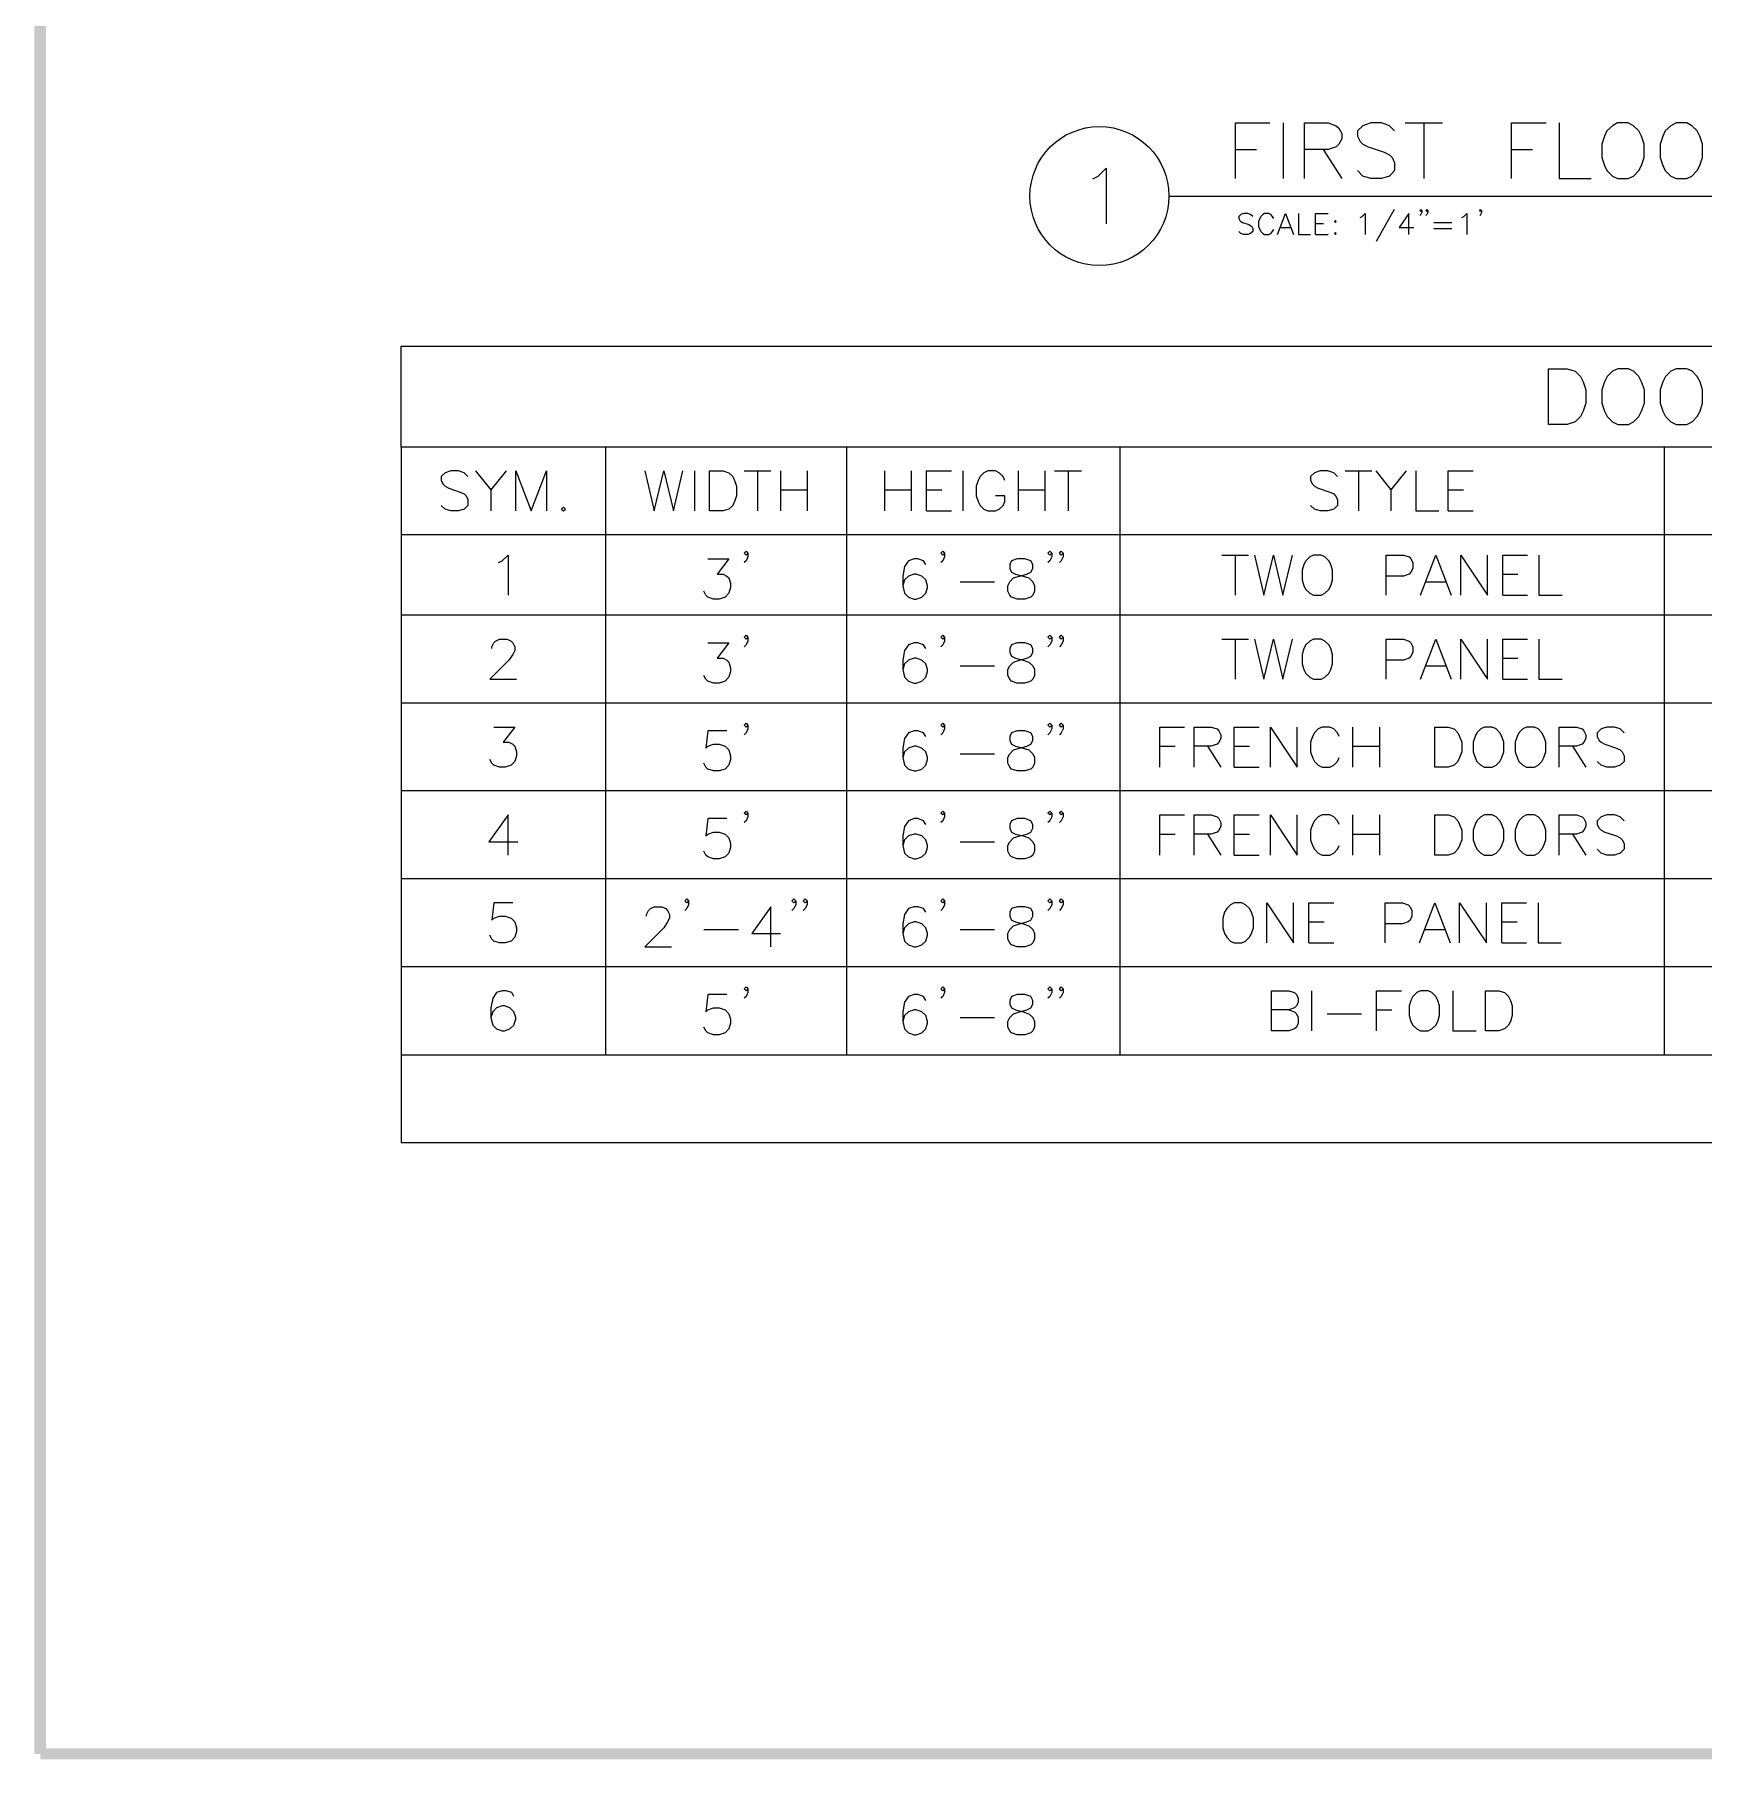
# Paper-space layout 'D-size Plot' of a CAD drawing. Extents: x 0 to 34.1, y 0 to 23.
# Drawn here: x -0.03 to 7.46, y -0.03 to 7.71 of the extents above; entities that cross this region are included whole.
import ezdxf
from ezdxf.xclip import XClip

# ---------------------------------------------------------------- set-up
doc = ezdxf.new("R2010")
doc.units = 0
doc.header["$XCLIPFRAME"] = 0
doc.layers.add('Text', color=7, linetype='Continuous')
doc.layers.add('View Labels', color=7, linetype='Continuous')

# ---------------------------------------------------------------- blocks, each defined once
blk = doc.blocks.new('Viewport3')
at = {"linetype": 'Continuous', "lineweight": 25, "true_color": 0x000000}
for points in [[(-0.0264, -0.0007), (-0.0264, 22.9994), (0.0253, 22.9994), (0.0253, -0.0007)], [(-0.0005, 0.0251), (31.8516, 0.0251), (31.8516, -0.0257), (-0.0005, -0.0257)]]:
    blk.add_hatch(color=18, dxfattribs=at).paths.add_polyline_path(points)
at = {"color": 18, "linetype": 'Continuous', "lineweight": 25, "true_color": 0x000000}
for p, q in [((2.0895, 5.7543), (2.0212, 5.6685)), ((2.9337, 5.7543), (2.9337, 5.5743)), ((3.1562, 5.7543), (3.2762, 5.7543)), ((3.2162, 5.7543), (3.2162, 5.5743)), ((3.3195, 5.7543), (3.3195, 5.5743)), ((3.4395, 5.7543), (3.4395, 5.5743)), ((3.7862, 5.7543), (3.7862, 5.5743)), ((3.9062, 5.7543), (3.9062, 5.5743)), ((4.1379, 5.7543), (4.1379, 5.5743)), ((4.3862, 5.7543), (4.3862, 5.5743)), ((4.5062, 5.7543), (4.5062, 5.5743)), ((4.5495, 5.7543), (4.6695, 5.7543)), ((4.6095, 5.7543), (4.6095, 5.5743)), ((5.8521, 5.7543), (5.9721, 5.7543)), ((5.9121, 5.7543), (5.9121, 5.5743)), ((6.1262, 5.7543), (6.0579, 5.6685)), ((3.3195, 5.6685), (3.4395, 5.6685)), ((3.7862, 5.6685), (3.9062, 5.6685)), ((3.9754, 5.6685), (4.0437, 5.6685)), ((4.3862, 5.6685), (4.5062, 5.6685)), ((6.3154, 5.6685), (6.3837, 5.6685)), ((3.9754, 5.5743), (4.0862, 5.5743)), ((6.3154, 5.5743), (6.4262, 5.5743)), ((5.2996, 5.3768), (5.4196, 5.3768)), ((5.3596, 5.3768), (5.3596, 5.1968)), ((6.5596, 5.291), (6.6279, 5.291)), ((4.1254, 5.2568), (4.2795, 5.2568)), ((6.2162, 5.2568), (6.3021, 5.2568)), ((6.5596, 5.1968), (6.6712, 5.1968)), ((5.2996, 4.9993), (5.4196, 4.9993)), ((5.3596, 4.9993), (5.3596, 4.8193)), ((4.1254, 4.8793), (4.2795, 4.8793)), ((6.2162, 4.8793), (6.3021, 4.8793)), ((6.5596, 4.9143), (6.6279, 4.9143)), ((6.5596, 4.8193), (6.6712, 4.8193)), ((5.8862, 4.6051), (5.8862, 4.4251)), ((6.0062, 4.6051), (6.0062, 4.4251)), ((5.0212, 4.5193), (5.0895, 4.5193)), ((5.2354, 4.5193), (5.2954, 4.4251)), ((5.3554, 4.5193), (5.4237, 4.5193)), ((5.8862, 4.5193), (6.0062, 4.5193)), ((6.8721, 4.5193), (6.9321, 4.4251)), ((4.1254, 4.4851), (4.2795, 4.4851)), ((5.3554, 4.4251), (5.4662, 4.4251)), ((5.8862, 4.211), (5.8862, 4.031)), ((6.0062, 4.211), (6.0062, 4.031)), ((5.0212, 4.1251), (5.0895, 4.1251)), ((5.2354, 4.1251), (5.2954, 4.031)), ((5.3554, 4.1251), (5.4237, 4.1251)), ((5.8862, 4.1251), (6.0062, 4.1251)), ((6.8721, 4.1251), (6.9321, 4.031)), ((4.1254, 4.091), (4.2795, 4.091)), ((5.3554, 4.031), (5.4662, 4.031)), ((5.6896, 3.731), (5.7579, 3.731)), ((6.5554, 3.731), (6.6237, 3.731)), ((2.9762, 3.6968), (3.1312, 3.6968)), ((4.1254, 3.6968), (4.2795, 3.6968)), ((5.6896, 3.6368), (5.8012, 3.6368)), ((6.2121, 3.6968), (6.2979, 3.6968)), ((6.5554, 3.6368), (6.6662, 3.6368)), ((5.7021, 3.4226), (5.7021, 3.2426)), ((5.9937, 3.3368), (6.0621, 3.3368)), ((4.1254, 3.3026), (4.2795, 3.3026)), ((5.7712, 3.3193), (5.9254, 3.3193)), ((1.6178, 3.1351), (2.5353, 3.1351)), ((1.6178, 3.1351), (1.6178, 2.741)), ((2.5353, 3.1351), (3.6154, 3.1351)), ((3.6154, 3.1351), (4.8412, 3.1351)), ((4.8412, 3.1351), (7.2837, 3.1351)), ((7.2837, 3.1351), (8.7838, 3.1351)), ((1.6178, 2.741), (2.5353, 2.741)), ((2.5353, 2.741), (3.6154, 2.741)), ((3.6154, 2.741), (4.8412, 2.741)), ((4.8412, 2.741), (7.2837, 2.741)), ((7.2837, 2.741), (8.7838, 2.741))]:
    blk.add_line(p, q, dxfattribs=at)
for points in [[(1.6178, 5.861), (1.6178, 6.3143), (2.5353, 6.3143), (3.6154, 6.3143), (4.8412, 6.3143), (7.2837, 6.3143), (8.7838, 6.3143), (11.158, 6.3143), (12.5463, 6.3143), (13.7897, 6.3143), (15.0322, 6.3143), (15.0322, 5.861)], [(6.7654, 5.9626), (6.7654, 6.2126), (6.8487, 6.2126), (6.8846, 6.201), (6.9087, 6.1768), (6.9204, 6.1535), (6.9321, 6.1176), (6.9321, 6.0576), (6.9204, 6.0226), (6.9087, 5.9985), (6.8846, 5.9743), (6.8487, 5.9626), (6.7654, 5.9626)], [(7.0754, 6.2126), (7.0512, 6.201), (7.0279, 6.1768), (7.0154, 6.1535), (7.0037, 6.1176), (7.0037, 6.0576), (7.0154, 6.0226), (7.0279, 5.9985), (7.0512, 5.9743), (7.0754, 5.9626), (7.1229, 5.9626), (7.1462, 5.9743), (7.1704, 5.9985), (7.1821, 6.0226), (7.1946, 6.0576), (7.1946, 6.1176), (7.1821, 6.1535), (7.1704, 6.1768), (7.1462, 6.201), (7.1229, 6.2126), (7.0754, 6.2126)], [(7.3371, 6.2126), (7.3129, 6.201), (7.2896, 6.1768), (7.2779, 6.1535), (7.2654, 6.1176), (7.2654, 6.0576), (7.2779, 6.0226), (7.2896, 5.9985), (7.3129, 5.9743), (7.3371, 5.9626), (7.3846, 5.9626), (7.4087, 5.9743), (7.4321, 5.9985), (7.4446, 6.0226), (7.4562, 6.0576), (7.4562, 6.1176), (7.4446, 6.1535), (7.4321, 6.1768), (7.4087, 6.201), (7.3846, 6.2126), (7.3371, 6.2126)], [(2.5353, 5.861), (1.6178, 5.861), (1.6178, 5.4668)], [(3.6154, 5.861), (2.5353, 5.861), (2.5353, 5.4668)], [(4.8412, 5.861), (3.6154, 5.861), (3.6154, 5.4668)], [(7.2837, 5.861), (4.8412, 5.861), (4.8412, 5.4668)], [(8.7838, 5.861), (7.2837, 5.861), (7.2837, 5.4668)], [(1.9178, 5.7285), (1.9012, 5.7451), (1.8753, 5.7543), (1.8412, 5.7543), (1.8153, 5.7451), (1.7978, 5.7285), (1.7978, 5.711), (1.8062, 5.6943), (1.8153, 5.6851), (1.832, 5.6768), (1.8837, 5.6593), (1.9012, 5.651), (1.9095, 5.6426), (1.9178, 5.6251), (1.9178, 5.5993), (1.9012, 5.5826), (1.8753, 5.5743), (1.8412, 5.5743), (1.8153, 5.5826), (1.7978, 5.5993)], [(1.952, 5.7543), (2.0212, 5.6685), (2.0212, 5.5743)], [(2.132, 5.5743), (2.132, 5.7543), (2.2012, 5.5743), (2.2695, 5.7543), (2.2695, 5.5743)], [(2.7112, 5.7543), (2.7537, 5.5743), (2.7962, 5.7543), (2.8395, 5.5743), (2.882, 5.7543)], [(3.002, 5.5743), (3.002, 5.7543), (3.062, 5.7543), (3.0879, 5.7451), (3.1054, 5.7285), (3.1137, 5.711), (3.122, 5.6851), (3.122, 5.6426), (3.1137, 5.6168), (3.1054, 5.5993), (3.0879, 5.5826), (3.062, 5.5743), (3.002, 5.5743)], [(3.9754, 5.5743), (3.9754, 5.7543), (4.0862, 5.7543)], [(4.3262, 5.711), (4.3179, 5.7285), (4.3012, 5.7451), (4.2837, 5.7543), (4.2495, 5.7543), (4.232, 5.7451), (4.2154, 5.7285), (4.2062, 5.711), (4.1979, 5.6851), (4.1979, 5.6426), (4.2062, 5.6168), (4.2154, 5.5993), (4.232, 5.5826), (4.2495, 5.5743), (4.2837, 5.5743), (4.3012, 5.5826), (4.3179, 5.5993), (4.3262, 5.6168), (4.3262, 5.6426), (4.2837, 5.6426)], [(5.8179, 5.7285), (5.8012, 5.7451), (5.7754, 5.7543), (5.7412, 5.7543), (5.7154, 5.7451), (5.6979, 5.7285), (5.6979, 5.711), (5.7062, 5.6943), (5.7154, 5.6851), (5.7321, 5.6768), (5.7837, 5.6593), (5.8012, 5.651), (5.8096, 5.6426), (5.8179, 5.6251), (5.8179, 5.5993), (5.8012, 5.5826), (5.7754, 5.5743), (5.7412, 5.5743), (5.7154, 5.5826), (5.6979, 5.5993)], [(5.9896, 5.7543), (6.0579, 5.6685), (6.0579, 5.5743)], [(6.1696, 5.7543), (6.1696, 5.5743), (6.2721, 5.5743)], [(6.3154, 5.5743), (6.3154, 5.7543), (6.4262, 5.7543)], [(2.3462, 5.591), (2.3378, 5.5826), (2.3462, 5.5743), (2.3553, 5.5826), (2.3462, 5.591)], [(2.5353, 5.4668), (1.6178, 5.4668), (1.6178, 5.1068)], [(3.6154, 5.4668), (2.5353, 5.4668), (2.5353, 5.1068)], [(4.8412, 5.4668), (3.6154, 5.4668), (3.6154, 5.1068)], [(7.2837, 5.4668), (4.8412, 5.4668), (4.8412, 5.1068)], [(8.7838, 5.4668), (7.2837, 5.4668), (7.2837, 5.1068)], [(2.0553, 5.3426), (2.072, 5.351), (2.0978, 5.3768), (2.0978, 5.1968)], [(2.9937, 5.3593), (3.0879, 5.3593), (3.0362, 5.291), (3.062, 5.291), (3.0795, 5.2826), (3.0879, 5.2743), (3.0962, 5.2485), (3.0962, 5.231), (3.0879, 5.2051), (3.0712, 5.1885), (3.0454, 5.1793), (3.0195, 5.1793), (2.9937, 5.1885), (2.9854, 5.1968), (2.9762, 5.2143)], [(3.1737, 5.3851), (3.1654, 5.3768), (3.1562, 5.3851), (3.1654, 5.3943), (3.1737, 5.3851), (3.1737, 5.3685), (3.1654, 5.351), (3.1562, 5.3426)], [(3.9712, 5.3343), (3.962, 5.351), (3.9362, 5.3593), (3.9195, 5.3593), (3.8937, 5.351), (3.8762, 5.3251), (3.8679, 5.2826), (3.8679, 5.2393), (3.8762, 5.2051), (3.8937, 5.1885), (3.9195, 5.1793), (3.9279, 5.1793), (3.9537, 5.1885), (3.9712, 5.2051), (3.9795, 5.231), (3.9795, 5.2393), (3.9712, 5.2651), (3.9537, 5.2826), (3.9279, 5.291), (3.9195, 5.291), (3.8937, 5.2826), (3.8762, 5.2651), (3.8679, 5.2393)], [(4.0562, 5.3851), (4.0479, 5.3768), (4.0395, 5.3851), (4.0479, 5.3943), (4.0562, 5.3851), (4.0562, 5.3685), (4.0479, 5.351), (4.0395, 5.3426)], [(4.382, 5.3593), (4.3562, 5.351), (4.3479, 5.3343), (4.3479, 5.3168), (4.3562, 5.2993), (4.3737, 5.291), (4.4079, 5.2826), (4.4337, 5.2743), (4.4512, 5.2568), (4.4595, 5.2393), (4.4595, 5.2143), (4.4512, 5.1968), (4.442, 5.1885), (4.4162, 5.1793), (4.382, 5.1793), (4.3562, 5.1885), (4.3479, 5.1968), (4.3395, 5.2143), (4.3395, 5.2393), (4.3479, 5.2568), (4.3654, 5.2743), (4.3912, 5.2826), (4.4254, 5.291), (4.442, 5.2993), (4.4512, 5.3168), (4.4512, 5.3343), (4.442, 5.351), (4.4162, 5.3593), (4.382, 5.3593)], [(4.5362, 5.3851), (4.5279, 5.3768), (4.5195, 5.3851), (4.5279, 5.3943), (4.5362, 5.3851), (4.5362, 5.3685), (4.5279, 5.351), (4.5195, 5.3426)], [(4.5879, 5.3851), (4.5795, 5.3768), (4.5712, 5.3851), (4.5795, 5.3943), (4.5879, 5.3851), (4.5879, 5.3685), (4.5795, 5.351), (4.5712, 5.3426)], [(5.4454, 5.3768), (5.4879, 5.1968), (5.5312, 5.3768), (5.5737, 5.1968), (5.6162, 5.3768)], [(5.7112, 5.3768), (5.6937, 5.3685), (5.6762, 5.351), (5.6679, 5.3343), (5.6596, 5.3085), (5.6596, 5.2651), (5.6679, 5.2393), (5.6762, 5.2226), (5.6937, 5.2051), (5.7112, 5.1968), (5.7454, 5.1968), (5.7621, 5.2051), (5.7796, 5.2226), (5.7879, 5.2393), (5.7962, 5.2651), (5.7962, 5.3085), (5.7879, 5.3343), (5.7796, 5.351), (5.7621, 5.3685), (5.7454, 5.3768), (5.7112, 5.3768)], [(6.0362, 5.1968), (6.0362, 5.3768), (6.1137, 5.3768), (6.1396, 5.3685), (6.1479, 5.3593), (6.1562, 5.3426), (6.1562, 5.3168), (6.1479, 5.2993), (6.1396, 5.291), (6.1137, 5.2826), (6.0362, 5.2826)], [(6.1912, 5.1968), (6.2596, 5.3768), (6.3279, 5.1968)], [(6.3712, 5.1968), (6.3712, 5.3768), (6.4912, 5.1968), (6.4912, 5.3768)], [(6.5596, 5.1968), (6.5596, 5.3768), (6.6712, 5.3768)], [(6.7221, 5.3768), (6.7221, 5.1968), (6.8254, 5.1968)], [(2.5353, 5.1068), (1.6178, 5.1068), (1.6178, 4.7126)], [(3.6154, 5.1068), (2.5353, 5.1068), (2.5353, 4.7126)], [(4.8412, 5.1068), (3.6154, 5.1068), (3.6154, 4.7126)], [(7.2837, 5.1068), (4.8412, 5.1068), (4.8412, 4.7126)], [(8.7838, 5.1068), (7.2837, 5.1068), (7.2837, 4.7126)], [(2.0253, 4.9568), (2.0253, 4.9651), (2.0337, 4.9826), (2.042, 4.991), (2.0595, 4.9993), (2.0937, 4.9993), (2.1112, 4.991), (2.1195, 4.9826), (2.1278, 4.9651), (2.1278, 4.9485), (2.1195, 4.931), (2.102, 4.9051), (2.0162, 4.8193), (2.1362, 4.8193)], [(2.9937, 4.9826), (3.0879, 4.9826), (3.0362, 4.9143), (3.062, 4.9143), (3.0795, 4.9051), (3.0879, 4.8968), (3.0962, 4.871), (3.0962, 4.8543), (3.0879, 4.8285), (3.0712, 4.811), (3.0454, 4.8026), (3.0195, 4.8026), (2.9937, 4.811), (2.9854, 4.8193), (2.9762, 4.8368)], [(3.1737, 5.0085), (3.1654, 4.9993), (3.1562, 5.0085), (3.1654, 5.0168), (3.1737, 5.0085), (3.1737, 4.991), (3.1654, 4.9743), (3.1562, 4.9651)], [(3.9712, 4.9568), (3.962, 4.9743), (3.9362, 4.9826), (3.9195, 4.9826), (3.8937, 4.9743), (3.8762, 4.9485), (3.8679, 4.9051), (3.8679, 4.8626), (3.8762, 4.8285), (3.8937, 4.811), (3.9195, 4.8026), (3.9279, 4.8026), (3.9537, 4.811), (3.9712, 4.8285), (3.9795, 4.8543), (3.9795, 4.8626), (3.9712, 4.8885), (3.9537, 4.9051), (3.9279, 4.9143), (3.9195, 4.9143), (3.8937, 4.9051), (3.8762, 4.8885), (3.8679, 4.8626)], [(4.0562, 5.0085), (4.0479, 4.9993), (4.0395, 5.0085), (4.0479, 5.0168), (4.0562, 5.0085), (4.0562, 4.991), (4.0479, 4.9743), (4.0395, 4.9651)], [(4.382, 4.9826), (4.3562, 4.9743), (4.3479, 4.9568), (4.3479, 4.9393), (4.3562, 4.9226), (4.3737, 4.9143), (4.4079, 4.9051), (4.4337, 4.8968), (4.4512, 4.8793), (4.4595, 4.8626), (4.4595, 4.8368), (4.4512, 4.8193), (4.442, 4.811), (4.4162, 4.8026), (4.382, 4.8026), (4.3562, 4.811), (4.3479, 4.8193), (4.3395, 4.8368), (4.3395, 4.8626), (4.3479, 4.8793), (4.3654, 4.8968), (4.3912, 4.9051), (4.4254, 4.9143), (4.442, 4.9226), (4.4512, 4.9393), (4.4512, 4.9568), (4.442, 4.9743), (4.4162, 4.9826), (4.382, 4.9826)], [(4.5362, 5.0085), (4.5279, 4.9993), (4.5195, 5.0085), (4.5279, 5.0168), (4.5362, 5.0085), (4.5362, 4.991), (4.5279, 4.9743), (4.5195, 4.9651)], [(4.5879, 5.0085), (4.5795, 4.9993), (4.5712, 5.0085), (4.5795, 5.0168), (4.5879, 5.0085), (4.5879, 4.991), (4.5795, 4.9743), (4.5712, 4.9651)], [(5.4454, 4.9993), (5.4879, 4.8193), (5.5312, 4.9993), (5.5737, 4.8193), (5.6162, 4.9993)], [(5.7112, 4.9993), (5.6937, 4.991), (5.6762, 4.9743), (5.6679, 4.9568), (5.6596, 4.931), (5.6596, 4.8885), (5.6679, 4.8626), (5.6762, 4.8451), (5.6937, 4.8285), (5.7112, 4.8193), (5.7454, 4.8193), (5.7621, 4.8285), (5.7796, 4.8451), (5.7879, 4.8626), (5.7962, 4.8885), (5.7962, 4.931), (5.7879, 4.9568), (5.7796, 4.9743), (5.7621, 4.991), (5.7454, 4.9993), (5.7112, 4.9993)], [(6.0362, 4.8193), (6.0362, 4.9993), (6.1137, 4.9993), (6.1396, 4.991), (6.1479, 4.9826), (6.1562, 4.9651), (6.1562, 4.9393), (6.1479, 4.9226), (6.1396, 4.9143), (6.1137, 4.9051), (6.0362, 4.9051)], [(6.1912, 4.8193), (6.2596, 4.9993), (6.3279, 4.8193)], [(6.3712, 4.8193), (6.3712, 4.9993), (6.4912, 4.8193), (6.4912, 4.9993)], [(6.5596, 4.8193), (6.5596, 4.9993), (6.6712, 4.9993)], [(6.7221, 4.9993), (6.7221, 4.8193), (6.8254, 4.8193)], [(2.5353, 4.7126), (1.6178, 4.7126), (1.6178, 4.3185)], [(3.6154, 4.7126), (2.5353, 4.7126), (2.5353, 4.3185)], [(4.8412, 4.7126), (3.6154, 4.7126), (3.6154, 4.3185)], [(7.2837, 4.7126), (4.8412, 4.7126), (4.8412, 4.3185)], [(8.7838, 4.7126), (7.2837, 4.7126), (7.2837, 4.3185)], [(2.0337, 4.6051), (2.1278, 4.6051), (2.0762, 4.5368), (2.102, 4.5368), (2.1195, 4.5285), (2.1278, 4.5193), (2.1362, 4.4943), (2.1362, 4.4768), (2.1278, 4.451), (2.1112, 4.4343), (2.0853, 4.4251), (2.0595, 4.4251), (2.0337, 4.4343), (2.0253, 4.4426), (2.0162, 4.4593)], [(3.0795, 4.5885), (2.9937, 4.5885), (2.9854, 4.511), (2.9937, 4.5193), (3.0195, 4.5285), (3.0454, 4.5285), (3.0712, 4.5193), (3.0879, 4.5026), (3.0962, 4.4768), (3.0962, 4.4593), (3.0879, 4.4343), (3.0712, 4.4168), (3.0454, 4.4085), (3.0195, 4.4085), (2.9937, 4.4168), (2.9854, 4.4251), (2.9762, 4.4426)], [(3.1737, 4.6143), (3.1654, 4.6051), (3.1562, 4.6143), (3.1654, 4.6226), (3.1737, 4.6143), (3.1737, 4.5968), (3.1654, 4.5793), (3.1562, 4.571)], [(3.9712, 4.5626), (3.962, 4.5793), (3.9362, 4.5885), (3.9195, 4.5885), (3.8937, 4.5793), (3.8762, 4.5543), (3.8679, 4.511), (3.8679, 4.4685), (3.8762, 4.4343), (3.8937, 4.4168), (3.9195, 4.4085), (3.9279, 4.4085), (3.9537, 4.4168), (3.9712, 4.4343), (3.9795, 4.4593), (3.9795, 4.4685), (3.9712, 4.4943), (3.9537, 4.511), (3.9279, 4.5193), (3.9195, 4.5193), (3.8937, 4.511), (3.8762, 4.4943), (3.8679, 4.4685)], [(4.0562, 4.6143), (4.0479, 4.6051), (4.0395, 4.6143), (4.0479, 4.6226), (4.0562, 4.6143), (4.0562, 4.5968), (4.0479, 4.5793), (4.0395, 4.571)], [(4.382, 4.5885), (4.3562, 4.5793), (4.3479, 4.5626), (4.3479, 4.5451), (4.3562, 4.5285), (4.3737, 4.5193), (4.4079, 4.511), (4.4337, 4.5026), (4.4512, 4.4851), (4.4595, 4.4685), (4.4595, 4.4426), (4.4512, 4.4251), (4.442, 4.4168), (4.4162, 4.4085), (4.382, 4.4085), (4.3562, 4.4168), (4.3479, 4.4251), (4.3395, 4.4426), (4.3395, 4.4685), (4.3479, 4.4851), (4.3654, 4.5026), (4.3912, 4.511), (4.4254, 4.5193), (4.442, 4.5285), (4.4512, 4.5451), (4.4512, 4.5626), (4.442, 4.5793), (4.4162, 4.5885), (4.382, 4.5885)], [(4.5362, 4.6143), (4.5279, 4.6051), (4.5195, 4.6143), (4.5279, 4.6226), (4.5362, 4.6143), (4.5362, 4.5968), (4.5279, 4.5793), (4.5195, 4.571)], [(4.5879, 4.6143), (4.5795, 4.6051), (4.5712, 4.6143), (4.5795, 4.6226), (4.5879, 4.6143), (4.5879, 4.5968), (4.5795, 4.5793), (4.5712, 4.571)], [(5.0212, 4.4251), (5.0212, 4.6051), (5.132, 4.6051)], [(5.1754, 4.4251), (5.1754, 4.6051), (5.2521, 4.6051), (5.2779, 4.5968), (5.2862, 4.5885), (5.2954, 4.571), (5.2954, 4.5543), (5.2862, 4.5368), (5.2779, 4.5285), (5.2521, 4.5193), (5.1754, 4.5193)], [(5.3554, 4.4251), (5.3554, 4.6051), (5.4662, 4.6051)], [(5.5179, 4.4251), (5.5179, 4.6051), (5.6379, 4.4251), (5.6379, 4.6051)], [(5.8262, 4.5626), (5.8179, 4.5793), (5.8012, 4.5968), (5.7837, 4.6051), (5.7496, 4.6051), (5.7321, 4.5968), (5.7154, 4.5793), (5.7062, 4.5626), (5.6979, 4.5368), (5.6979, 4.4943), (5.7062, 4.4685), (5.7154, 4.451), (5.7321, 4.4343), (5.7496, 4.4251), (5.7837, 4.4251), (5.8012, 4.4343), (5.8179, 4.451), (5.8262, 4.4685)], [(6.2554, 4.4251), (6.2554, 4.6051), (6.3154, 4.6051), (6.3412, 4.5968), (6.3579, 4.5793), (6.3662, 4.5626), (6.3754, 4.5368), (6.3754, 4.4943), (6.3662, 4.4685), (6.3579, 4.451), (6.3412, 4.4343), (6.3154, 4.4251), (6.2554, 4.4251)], [(6.4779, 4.6051), (6.4612, 4.5968), (6.4437, 4.5793), (6.4354, 4.5626), (6.4262, 4.5368), (6.4262, 4.4943), (6.4354, 4.4685), (6.4437, 4.451), (6.4612, 4.4343), (6.4779, 4.4251), (6.5121, 4.4251), (6.5296, 4.4343), (6.5462, 4.451), (6.5554, 4.4685), (6.5637, 4.4943), (6.5637, 4.5368), (6.5554, 4.5626), (6.5462, 4.5793), (6.5296, 4.5968), (6.5121, 4.6051), (6.4779, 4.6051)], [(6.6662, 4.6051), (6.6496, 4.5968), (6.6321, 4.5793), (6.6237, 4.5626), (6.6154, 4.5368), (6.6154, 4.4943), (6.6237, 4.4685), (6.6321, 4.451), (6.6496, 4.4343), (6.6662, 4.4251), (6.7012, 4.4251), (6.7179, 4.4343), (6.7354, 4.451), (6.7437, 4.4685), (6.7521, 4.4943), (6.7521, 4.5368), (6.7437, 4.5626), (6.7354, 4.5793), (6.7179, 4.5968), (6.7012, 4.6051), (6.6662, 4.6051)], [(6.8121, 4.4251), (6.8121, 4.6051), (6.8896, 4.6051), (6.9154, 4.5968), (6.9237, 4.5885), (6.9321, 4.571), (6.9321, 4.5543), (6.9237, 4.5368), (6.9154, 4.5285), (6.8896, 4.5193), (6.8121, 4.5193)], [(7.1037, 4.5793), (7.0862, 4.5968), (7.0612, 4.6051), (7.0262, 4.6051), (7.0012, 4.5968), (6.9837, 4.5793), (6.9837, 4.5626), (6.9921, 4.5451), (7.0012, 4.5368), (7.0179, 4.5285), (7.0696, 4.511), (7.0862, 4.5026), (7.0954, 4.4943), (7.1037, 4.4768), (7.1037, 4.451), (7.0862, 4.4343), (7.0612, 4.4251), (7.0262, 4.4251), (7.0012, 4.4343), (6.9837, 4.451)], [(2.5353, 4.3185), (1.6178, 4.3185), (1.6178, 3.9243)], [(3.6154, 4.3185), (2.5353, 4.3185), (2.5353, 3.9243)], [(4.8412, 4.3185), (3.6154, 4.3185), (3.6154, 3.9243)], [(7.2837, 4.3185), (4.8412, 4.3185), (4.8412, 3.9243)], [(8.7838, 4.3185), (7.2837, 4.3185), (7.2837, 3.9243)], [(2.0978, 4.031), (2.0978, 4.211), (2.012, 4.091), (2.1412, 4.091)], [(3.0795, 4.1943), (2.9937, 4.1943), (2.9854, 4.1168), (2.9937, 4.1251), (3.0195, 4.1343), (3.0454, 4.1343), (3.0712, 4.1251), (3.0879, 4.1085), (3.0962, 4.0826), (3.0962, 4.0651), (3.0879, 4.0393), (3.0712, 4.0226), (3.0454, 4.0143), (3.0195, 4.0143), (2.9937, 4.0226), (2.9854, 4.031), (2.9762, 4.0485)], [(3.1737, 4.2193), (3.1654, 4.211), (3.1562, 4.2193), (3.1654, 4.2285), (3.1737, 4.2193), (3.1737, 4.2026), (3.1654, 4.1851), (3.1562, 4.1768)], [(3.9712, 4.1685), (3.962, 4.1851), (3.9362, 4.1943), (3.9195, 4.1943), (3.8937, 4.1851), (3.8762, 4.1593), (3.8679, 4.1168), (3.8679, 4.0743), (3.8762, 4.0393), (3.8937, 4.0226), (3.9195, 4.0143), (3.9279, 4.0143), (3.9537, 4.0226), (3.9712, 4.0393), (3.9795, 4.0651), (3.9795, 4.0743), (3.9712, 4.0993), (3.9537, 4.1168), (3.9279, 4.1251), (3.9195, 4.1251), (3.8937, 4.1168), (3.8762, 4.0993), (3.8679, 4.0743)], [(4.0562, 4.2193), (4.0479, 4.211), (4.0395, 4.2193), (4.0479, 4.2285), (4.0562, 4.2193), (4.0562, 4.2026), (4.0479, 4.1851), (4.0395, 4.1768)], [(4.382, 4.1943), (4.3562, 4.1851), (4.3479, 4.1685), (4.3479, 4.151), (4.3562, 4.1343), (4.3737, 4.1251), (4.4079, 4.1168), (4.4337, 4.1085), (4.4512, 4.091), (4.4595, 4.0743), (4.4595, 4.0485), (4.4512, 4.031), (4.442, 4.0226), (4.4162, 4.0143), (4.382, 4.0143), (4.3562, 4.0226), (4.3479, 4.031), (4.3395, 4.0485), (4.3395, 4.0743), (4.3479, 4.091), (4.3654, 4.1085), (4.3912, 4.1168), (4.4254, 4.1251), (4.442, 4.1343), (4.4512, 4.151), (4.4512, 4.1685), (4.442, 4.1851), (4.4162, 4.1943), (4.382, 4.1943)], [(4.5362, 4.2193), (4.5279, 4.211), (4.5195, 4.2193), (4.5279, 4.2285), (4.5362, 4.2193), (4.5362, 4.2026), (4.5279, 4.1851), (4.5195, 4.1768)], [(4.5879, 4.2193), (4.5795, 4.211), (4.5712, 4.2193), (4.5795, 4.2285), (4.5879, 4.2193), (4.5879, 4.2026), (4.5795, 4.1851), (4.5712, 4.1768)], [(5.0212, 4.031), (5.0212, 4.211), (5.132, 4.211)], [(5.1754, 4.031), (5.1754, 4.211), (5.2521, 4.211), (5.2779, 4.2026), (5.2862, 4.1943), (5.2954, 4.1768), (5.2954, 4.1593), (5.2862, 4.1426), (5.2779, 4.1343), (5.2521, 4.1251), (5.1754, 4.1251)], [(5.3554, 4.031), (5.3554, 4.211), (5.4662, 4.211)], [(5.5179, 4.031), (5.5179, 4.211), (5.6379, 4.031), (5.6379, 4.211)], [(5.8262, 4.1685), (5.8179, 4.1851), (5.8012, 4.2026), (5.7837, 4.211), (5.7496, 4.211), (5.7321, 4.2026), (5.7154, 4.1851), (5.7062, 4.1685), (5.6979, 4.1426), (5.6979, 4.0993), (5.7062, 4.0743), (5.7154, 4.0568), (5.7321, 4.0393), (5.7496, 4.031), (5.7837, 4.031), (5.8012, 4.0393), (5.8179, 4.0568), (5.8262, 4.0743)], [(6.2554, 4.031), (6.2554, 4.211), (6.3154, 4.211), (6.3412, 4.2026), (6.3579, 4.1851), (6.3662, 4.1685), (6.3754, 4.1426), (6.3754, 4.0993), (6.3662, 4.0743), (6.3579, 4.0568), (6.3412, 4.0393), (6.3154, 4.031), (6.2554, 4.031)], [(6.4779, 4.211), (6.4612, 4.2026), (6.4437, 4.1851), (6.4354, 4.1685), (6.4262, 4.1426), (6.4262, 4.0993), (6.4354, 4.0743), (6.4437, 4.0568), (6.4612, 4.0393), (6.4779, 4.031), (6.5121, 4.031), (6.5296, 4.0393), (6.5462, 4.0568), (6.5554, 4.0743), (6.5637, 4.0993), (6.5637, 4.1426), (6.5554, 4.1685), (6.5462, 4.1851), (6.5296, 4.2026), (6.5121, 4.211), (6.4779, 4.211)], [(6.6662, 4.211), (6.6496, 4.2026), (6.6321, 4.1851), (6.6237, 4.1685), (6.6154, 4.1426), (6.6154, 4.0993), (6.6237, 4.0743), (6.6321, 4.0568), (6.6496, 4.0393), (6.6662, 4.031), (6.7012, 4.031), (6.7179, 4.0393), (6.7354, 4.0568), (6.7437, 4.0743), (6.7521, 4.0993), (6.7521, 4.1426), (6.7437, 4.1685), (6.7354, 4.1851), (6.7179, 4.2026), (6.7012, 4.211), (6.6662, 4.211)], [(6.8121, 4.031), (6.8121, 4.211), (6.8896, 4.211), (6.9154, 4.2026), (6.9237, 4.1943), (6.9321, 4.1768), (6.9321, 4.1593), (6.9237, 4.1426), (6.9154, 4.1343), (6.8896, 4.1251), (6.8121, 4.1251)], [(7.1037, 4.1851), (7.0862, 4.2026), (7.0612, 4.211), (7.0262, 4.211), (7.0012, 4.2026), (6.9837, 4.1851), (6.9837, 4.1685), (6.9921, 4.151), (7.0012, 4.1426), (7.0179, 4.1343), (7.0696, 4.1168), (7.0862, 4.1085), (7.0954, 4.0993), (7.1037, 4.0826), (7.1037, 4.0568), (7.0862, 4.0393), (7.0612, 4.031), (7.0262, 4.031), (7.0012, 4.0393), (6.9837, 4.0568)], [(2.5353, 3.9243), (1.6178, 3.9243), (1.6178, 3.5293)], [(3.6154, 3.9243), (2.5353, 3.9243), (2.5353, 3.5293)], [(4.8412, 3.9243), (3.6154, 3.9243), (3.6154, 3.5293)], [(7.2837, 3.9243), (4.8412, 3.9243), (4.8412, 3.5293)], [(8.7838, 3.9243), (7.2837, 3.9243), (7.2837, 3.5293)], [(2.1195, 3.8168), (2.0337, 3.8168), (2.0253, 3.7393), (2.0337, 3.7485), (2.0595, 3.7568), (2.0853, 3.7568), (2.1112, 3.7485), (2.1278, 3.731), (2.1362, 3.7051), (2.1362, 3.6885), (2.1278, 3.6626), (2.1112, 3.6451), (2.0853, 3.6368), (2.0595, 3.6368), (2.0337, 3.6451), (2.0253, 3.6543), (2.0162, 3.671)], [(2.7195, 3.7568), (2.7195, 3.7651), (2.7279, 3.7826), (2.7362, 3.791), (2.7537, 3.7993), (2.7879, 3.7993), (2.8054, 3.791), (2.8137, 3.7826), (2.822, 3.7651), (2.822, 3.7485), (2.8137, 3.731), (2.7962, 3.7051), (2.7112, 3.6193), (2.8312, 3.6193)], [(2.9079, 3.8251), (2.8995, 3.8168), (2.8912, 3.8251), (2.8995, 3.8343), (2.9079, 3.8251), (2.9079, 3.8085), (2.8995, 3.791), (2.8912, 3.7826)], [(3.2762, 3.6193), (3.2762, 3.7993), (3.1912, 3.6793), (3.3195, 3.6793)], [(3.3879, 3.8251), (3.3795, 3.8168), (3.3712, 3.8251), (3.3795, 3.8343), (3.3879, 3.8251), (3.3879, 3.8085), (3.3795, 3.791), (3.3712, 3.7826)], [(3.4395, 3.8251), (3.4312, 3.8168), (3.422, 3.8251), (3.4312, 3.8343), (3.4395, 3.8251), (3.4395, 3.8085), (3.4312, 3.791), (3.422, 3.7826)], [(3.9712, 3.7743), (3.962, 3.791), (3.9362, 3.7993), (3.9195, 3.7993), (3.8937, 3.791), (3.8762, 3.7651), (3.8679, 3.7226), (3.8679, 3.6793), (3.8762, 3.6451), (3.8937, 3.6285), (3.9195, 3.6193), (3.9279, 3.6193), (3.9537, 3.6285), (3.9712, 3.6451), (3.9795, 3.671), (3.9795, 3.6793), (3.9712, 3.7051), (3.9537, 3.7226), (3.9279, 3.731), (3.9195, 3.731), (3.8937, 3.7226), (3.8762, 3.7051), (3.8679, 3.6793)], [(4.0562, 3.8251), (4.0479, 3.8168), (4.0395, 3.8251), (4.0479, 3.8343), (4.0562, 3.8251), (4.0562, 3.8085), (4.0479, 3.791), (4.0395, 3.7826)], [(4.382, 3.7993), (4.3562, 3.791), (4.3479, 3.7743), (4.3479, 3.7568), (4.3562, 3.7393), (4.3737, 3.731), (4.4079, 3.7226), (4.4337, 3.7143), (4.4512, 3.6968), (4.4595, 3.6793), (4.4595, 3.6543), (4.4512, 3.6368), (4.442, 3.6285), (4.4162, 3.6193), (4.382, 3.6193), (4.3562, 3.6285), (4.3479, 3.6368), (4.3395, 3.6543), (4.3395, 3.6793), (4.3479, 3.6968), (4.3654, 3.7143), (4.3912, 3.7226), (4.4254, 3.731), (4.442, 3.7393), (4.4512, 3.7568), (4.4512, 3.7743), (4.442, 3.791), (4.4162, 3.7993), (4.382, 3.7993)], [(4.5362, 3.8251), (4.5279, 3.8168), (4.5195, 3.8251), (4.5279, 3.8343), (4.5362, 3.8251), (4.5362, 3.8085), (4.5279, 3.791), (4.5195, 3.7826)], [(4.5879, 3.8251), (4.5795, 3.8168), (4.5712, 3.8251), (4.5795, 3.8343), (4.5879, 3.8251), (4.5879, 3.8085), (4.5795, 3.791), (4.5712, 3.7826)], [(5.3554, 3.8168), (5.3379, 3.8085), (5.3212, 3.791), (5.3121, 3.7743), (5.3037, 3.7485), (5.3037, 3.7051), (5.3121, 3.6793), (5.3212, 3.6626), (5.3379, 3.6451), (5.3554, 3.6368), (5.3896, 3.6368), (5.4062, 3.6451), (5.4237, 3.6626), (5.4321, 3.6793), (5.4412, 3.7051), (5.4412, 3.7485), (5.4321, 3.7743), (5.4237, 3.791), (5.4062, 3.8085), (5.3896, 3.8168), (5.3554, 3.8168)], [(5.5012, 3.6368), (5.5012, 3.8168), (5.6212, 3.6368), (5.6212, 3.8168)], [(5.6896, 3.6368), (5.6896, 3.8168), (5.8012, 3.8168)], [(6.0321, 3.6368), (6.0321, 3.8168), (6.1096, 3.8168), (6.1354, 3.8085), (6.1437, 3.7993), (6.1521, 3.7826), (6.1521, 3.7568), (6.1437, 3.7393), (6.1354, 3.731), (6.1096, 3.7226), (6.0321, 3.7226)], [(6.1862, 3.6368), (6.2554, 3.8168), (6.3237, 3.6368)], [(6.3662, 3.6368), (6.3662, 3.8168), (6.4862, 3.6368), (6.4862, 3.8168)], [(6.5554, 3.6368), (6.5554, 3.8168), (6.6662, 3.8168)], [(6.7179, 3.8168), (6.7179, 3.6368), (6.8212, 3.6368)], [(2.5353, 3.5293), (1.6178, 3.5293), (1.6178, 3.1351)], [(3.6154, 3.5293), (2.5353, 3.5293), (2.5353, 3.1351)], [(4.8412, 3.5293), (3.6154, 3.5293), (3.6154, 3.1351)], [(7.2837, 3.5293), (4.8412, 3.5293), (4.8412, 3.1351)], [(8.7838, 3.5293), (7.2837, 3.5293), (7.2837, 3.1351)], [(2.1237, 3.3968), (2.1153, 3.4143), (2.0895, 3.4226), (2.072, 3.4226), (2.0462, 3.4143), (2.0295, 3.3885), (2.0212, 3.3451), (2.0212, 3.3026), (2.0295, 3.2685), (2.0462, 3.251), (2.072, 3.2426), (2.0812, 3.2426), (2.1062, 3.251), (2.1237, 3.2685), (2.132, 3.2943), (2.132, 3.3026), (2.1237, 3.3285), (2.1062, 3.3451), (2.0812, 3.3543), (2.072, 3.3543), (2.0462, 3.3451), (2.0295, 3.3285), (2.0212, 3.3026)], [(3.0795, 3.4051), (2.9937, 3.4051), (2.9854, 3.3285), (2.9937, 3.3368), (3.0195, 3.3451), (3.0454, 3.3451), (3.0712, 3.3368), (3.0879, 3.3193), (3.0962, 3.2943), (3.0962, 3.2768), (3.0879, 3.251), (3.0712, 3.2343), (3.0454, 3.2251), (3.0195, 3.2251), (2.9937, 3.2343), (2.9854, 3.2426), (2.9762, 3.2593)], [(3.1737, 3.431), (3.1654, 3.4226), (3.1562, 3.431), (3.1654, 3.4393), (3.1737, 3.431), (3.1737, 3.4143), (3.1654, 3.3968), (3.1562, 3.3885)], [(3.9712, 3.3793), (3.962, 3.3968), (3.9362, 3.4051), (3.9195, 3.4051), (3.8937, 3.3968), (3.8762, 3.371), (3.8679, 3.3285), (3.8679, 3.2851), (3.8762, 3.251), (3.8937, 3.2343), (3.9195, 3.2251), (3.9279, 3.2251), (3.9537, 3.2343), (3.9712, 3.251), (3.9795, 3.2768), (3.9795, 3.2851), (3.9712, 3.311), (3.9537, 3.3285), (3.9279, 3.3368), (3.9195, 3.3368), (3.8937, 3.3285), (3.8762, 3.311), (3.8679, 3.2851)], [(4.0562, 3.431), (4.0479, 3.4226), (4.0395, 3.431), (4.0479, 3.4393), (4.0562, 3.431), (4.0562, 3.4143), (4.0479, 3.3968), (4.0395, 3.3885)], [(4.382, 3.4051), (4.3562, 3.3968), (4.3479, 3.3793), (4.3479, 3.3626), (4.3562, 3.3451), (4.3737, 3.3368), (4.4079, 3.3285), (4.4337, 3.3193), (4.4512, 3.3026), (4.4595, 3.2851), (4.4595, 3.2593), (4.4512, 3.2426), (4.442, 3.2343), (4.4162, 3.2251), (4.382, 3.2251), (4.3562, 3.2343), (4.3479, 3.2426), (4.3395, 3.2593), (4.3395, 3.2851), (4.3479, 3.3026), (4.3654, 3.3193), (4.3912, 3.3285), (4.4254, 3.3368), (4.442, 3.3451), (4.4512, 3.3626), (4.4512, 3.3793), (4.442, 3.3968), (4.4162, 3.4051), (4.382, 3.4051)], [(4.5362, 3.431), (4.5279, 3.4226), (4.5195, 3.431), (4.5279, 3.4393), (4.5362, 3.431), (4.5362, 3.4143), (4.5279, 3.3968), (4.5195, 3.3885)], [(4.5879, 3.431), (4.5795, 3.4226), (4.5712, 3.431), (4.5795, 3.4393), (4.5879, 3.431), (4.5879, 3.4143), (4.5795, 3.3968), (4.5712, 3.3885)], [(5.5996, 3.3368), (5.6254, 3.3285), (5.6337, 3.3193), (5.6421, 3.3026), (5.6421, 3.2768), (5.6337, 3.2593), (5.6254, 3.251), (5.5996, 3.2426), (5.5221, 3.2426), (5.5221, 3.4226), (5.5996, 3.4226), (5.6254, 3.4143), (5.6337, 3.4051), (5.6421, 3.3885), (5.6421, 3.371), (5.6337, 3.3543), (5.6254, 3.3451), (5.5996, 3.3368), (5.5221, 3.3368)], [(5.9937, 3.2426), (5.9937, 3.4226), (6.1054, 3.4226)], [(6.1912, 3.4226), (6.1737, 3.4143), (6.1562, 3.3968), (6.1479, 3.3793), (6.1396, 3.3543), (6.1396, 3.311), (6.1479, 3.2851), (6.1562, 3.2685), (6.1737, 3.251), (6.1912, 3.2426), (6.2254, 3.2426), (6.2421, 3.251), (6.2596, 3.2685), (6.2679, 3.2851), (6.2762, 3.311), (6.2762, 3.3543), (6.2679, 3.3793), (6.2596, 3.3968), (6.2421, 3.4143), (6.2254, 3.4226), (6.1912, 3.4226)], [(6.3362, 3.4226), (6.3362, 3.2426), (6.4396, 3.2426)], [(6.4821, 3.2426), (6.4821, 3.4226), (6.5421, 3.4226), (6.5679, 3.4143), (6.5854, 3.3968), (6.5937, 3.3793), (6.6021, 3.3543), (6.6021, 3.311), (6.5937, 3.2851), (6.5854, 3.2685), (6.5679, 3.251), (6.5421, 3.2426), (6.4821, 3.2426)]]:
    blk.add_lwpolyline(points, dxfattribs=at)
at = {"layer": 'View Labels', "color": 18, "linetype": 'Continuous', "lineweight": 25, "true_color": 0x000000}
for p, q in [((5.5746, 7.3151), (5.5746, 7.0651)), ((6.1221, 7.3151), (6.2887, 7.3151)), ((6.2054, 7.3151), (6.2054, 7.0651)), ((5.3604, 7.196), (5.4554, 7.196)), ((5.7537, 7.196), (5.8371, 7.0651)), ((6.5987, 7.196), (6.6937, 7.196)), ((5.0629, 6.9868), (8.9596, 6.9868)), ((6.0721, 6.9268), (5.9912, 6.7835)), ((5.5629, 6.846), (5.6079, 6.846)), ((5.7196, 6.8643), (5.7554, 6.8643)), ((5.7196, 6.8151), (5.7771, 6.8151)), ((6.2504, 6.8685), (6.3312, 6.8685)), ((6.2504, 6.8418), (6.3312, 6.8418))]:
    blk.add_line(p, q, dxfattribs=at)
for points in [[(5.3604, 7.0651), (5.3604, 7.3151), (5.5154, 7.3151)], [(5.6704, 7.0651), (5.6704, 7.3151), (5.7771, 7.3151), (5.8129, 7.3026), (5.8246, 7.291), (5.8371, 7.2676), (5.8371, 7.2435), (5.8246, 7.2193), (5.8129, 7.2076), (5.7771, 7.196), (5.6704, 7.196)], [(6.0746, 7.2793), (6.0512, 7.3026), (6.0154, 7.3151), (5.9679, 7.3151), (5.9321, 7.3026), (5.9079, 7.2793), (5.9079, 7.2551), (5.9204, 7.2318), (5.9321, 7.2193), (5.9554, 7.2076), (6.0271, 7.1843), (6.0512, 7.1718), (6.0629, 7.1601), (6.0746, 7.136), (6.0746, 7.101), (6.0512, 7.0768), (6.0154, 7.0651), (5.9679, 7.0651), (5.9321, 7.0768), (5.9079, 7.101)], [(6.5987, 7.0651), (6.5987, 7.3151), (6.7537, 7.3151)], [(6.8129, 7.3151), (6.8129, 7.0651), (6.9554, 7.0651)], [(7.0746, 7.3151), (7.0512, 7.3026), (7.0271, 7.2793), (7.0154, 7.2551), (7.0037, 7.2193), (7.0037, 7.1601), (7.0154, 7.1243), (7.0271, 7.101), (7.0512, 7.0768), (7.0746, 7.0651), (7.1221, 7.0651), (7.1462, 7.0768), (7.1704, 7.101), (7.1821, 7.1243), (7.1937, 7.1601), (7.1937, 7.2193), (7.1821, 7.2551), (7.1704, 7.2793), (7.1462, 7.3026), (7.1221, 7.3151), (7.0746, 7.3151)], [(7.3371, 7.3151), (7.3129, 7.3026), (7.2887, 7.2793), (7.2771, 7.2551), (7.2654, 7.2193), (7.2654, 7.1601), (7.2771, 7.1243), (7.2887, 7.101), (7.3129, 7.0768), (7.3371, 7.0651), (7.3846, 7.0651), (7.4079, 7.0768), (7.4321, 7.101), (7.4437, 7.1243), (7.4554, 7.1601), (7.4554, 7.2193), (7.4437, 7.2551), (7.4321, 7.2793), (7.4079, 7.3026), (7.3846, 7.3151), (7.3371, 7.3151)], [(4.7204, 7.0643), (4.7445, 7.076), (4.7804, 7.1118), (4.7804, 6.8618)], [(5.4379, 6.8951), (5.4287, 6.9043), (5.4154, 6.9085), (5.3979, 6.9085), (5.3846, 6.9043), (5.3754, 6.8951), (5.3754, 6.886), (5.3796, 6.8776), (5.3846, 6.8726), (5.3929, 6.8685), (5.4204, 6.8593), (5.4287, 6.8551), (5.4337, 6.851), (5.4379, 6.8418), (5.4379, 6.8285), (5.4287, 6.8193), (5.4154, 6.8151), (5.3979, 6.8151), (5.3846, 6.8193), (5.3754, 6.8285)], [(5.5321, 6.886), (5.5271, 6.8951), (5.5187, 6.9043), (5.5096, 6.9085), (5.4912, 6.9085), (5.4829, 6.9043), (5.4737, 6.8951), (5.4696, 6.886), (5.4646, 6.8726), (5.4646, 6.851), (5.4696, 6.8368), (5.4737, 6.8285), (5.4829, 6.8193), (5.4912, 6.8151), (5.5096, 6.8151), (5.5187, 6.8193), (5.5271, 6.8285), (5.5321, 6.8368)], [(5.5496, 6.8151), (5.5854, 6.9085), (5.6212, 6.8151)], [(5.6437, 6.9085), (5.6437, 6.8151), (5.6971, 6.8151)], [(5.7196, 6.8151), (5.7196, 6.9085), (5.7771, 6.9085)], [(5.9204, 6.891), (5.9287, 6.8951), (5.9421, 6.9085), (5.9421, 6.8151)], [(6.1387, 6.8151), (6.1387, 6.9085), (6.0946, 6.846), (6.1612, 6.846)], [(6.1971, 6.9218), (6.1921, 6.9176), (6.1879, 6.9218), (6.1921, 6.9268), (6.1971, 6.9218), (6.1971, 6.9135), (6.1921, 6.9043), (6.1879, 6.9001)], [(6.2237, 6.9218), (6.2196, 6.9176), (6.2146, 6.9218), (6.2196, 6.9268), (6.2237, 6.9218), (6.2237, 6.9135), (6.2196, 6.9043), (6.2146, 6.9001)], [(6.3754, 6.891), (6.3846, 6.8951), (6.3979, 6.9085), (6.3979, 6.8151)], [(6.4646, 6.9218), (6.4604, 6.9176), (6.4562, 6.9218), (6.4604, 6.9268), (6.4646, 6.9218), (6.4646, 6.9135), (6.4604, 6.9043), (6.4562, 6.9001)], [(5.8087, 6.8776), (5.8046, 6.8726), (5.8087, 6.8685), (5.8129, 6.8726), (5.8087, 6.8776)], [(5.8087, 6.8235), (5.8046, 6.8193), (5.8087, 6.8151), (5.8129, 6.8193), (5.8087, 6.8235)]]:
    blk.add_lwpolyline(points, dxfattribs=at)
blk.add_circle((4.7504, 6.9868), 0.3117, dxfattribs=at)

psp = doc.layouts.new('D-size Plot')

# ---------------------------------------------------------------- block references
at = {"layer": 'Text', "color": 7, "linetype": 'Continuous', "lineweight": 25}
ref = psp.add_blockref('Viewport3', (0, 0), dxfattribs=at)
XClip(ref).set_block_clipping_path([(-0.0271844795, -0.0273917144), (35.5166152211, 23.1227052768)])

doc.saveas('drawing.dxf')
